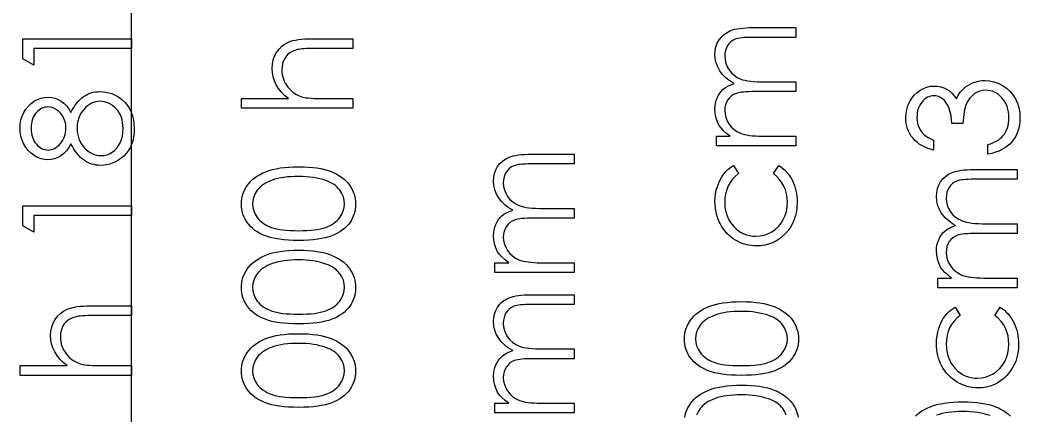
# Model space of a CAD drawing. Header units: millimetres. Extents: x -512 to -50, y 143 to 454.
# Drawn here: x -408.57 to -380.95, y 216.04 to 226.96 of the extents above; entities that cross this region are included whole.
import ezdxf

# ---------------------------------------------------------------- set-up
doc = ezdxf.new("R2010")
doc.units = ezdxf.units.MM

msp = doc.modelspace()

# ---------------------------------------------------------------- linework, layer by layer
at = {"color": 7, "linetype": 'Continuous'}
msp.add_line((-405.491, 164.056), (-405.491, 293.248), dxfattribs=at)
at = {"color": 7, "linetype": 'Continuous', "flags": 128}
for points in [[(-389.337, 223.479), (-389.337, 223.748), (-389.337, 223.748), (-388.956, 223.748), (-388.956, 223.748), (-389.055, 223.823), (-389.139, 223.898), (-389.209, 223.975), (-389.265, 224.052), (-389.265, 224.052), (-389.313, 224.161), (-389.348, 224.273), (-389.369, 224.387), (-389.376, 224.504), (-389.376, 224.504), (-389.372, 224.583), (-389.36, 224.66), (-389.34, 224.735), (-389.313, 224.808), (-389.278, 224.877), (-389.239, 224.939), (-389.195, 224.995), (-389.146, 225.044), (-389.088, 225.088), (-389.018, 225.129), (-388.938, 225.167), (-388.846, 225.202), (-388.846, 225.202), (-388.909, 225.238), (-388.968, 225.276), (-389.024, 225.317), (-389.075, 225.36), (-389.122, 225.405), (-389.166, 225.452), (-389.206, 225.501), (-389.241, 225.553), (-389.3, 225.66), (-389.342, 225.771), (-389.367, 225.886), (-389.376, 226.006), (-389.376, 226.006), (-389.369, 226.116), (-389.348, 226.219), (-389.312, 226.316), (-389.262, 226.406), (-389.2, 226.487), (-389.126, 226.558), (-389.04, 226.616), (-388.944, 226.664), (-388.89, 226.684), (-388.83, 226.701), (-388.762, 226.715), (-388.689, 226.727), (-388.61, 226.736), (-388.524, 226.743), (-388.431, 226.747), (-388.333, 226.748), (-388.333, 226.748), (-387.145, 226.748), (-387.145, 226.748), (-387.145, 226.479), (-387.145, 226.479), (-388.334, 226.479), (-388.334, 226.479), (-388.418, 226.478), (-388.495, 226.476), (-388.566, 226.472), (-388.629, 226.466), (-388.686, 226.459), (-388.736, 226.45), (-388.78, 226.44), (-388.816, 226.428), (-388.878, 226.398), (-388.934, 226.359), (-388.983, 226.311), (-389.027, 226.253), (-389.061, 226.189), (-389.087, 226.118), (-389.102, 226.042), (-389.107, 225.959), (-389.107, 225.959), (-389.099, 225.857), (-389.076, 225.761), (-389.039, 225.667), (-388.986, 225.579), (-388.921, 225.499), (-388.846, 225.43), (-388.761, 225.373), (-388.666, 225.327), (-388.612, 225.309), (-388.549, 225.292), (-388.479, 225.279), (-388.399, 225.268), (-388.311, 225.259), (-388.215, 225.253), (-388.111, 225.249), (-387.998, 225.248), (-387.998, 225.248), (-387.145, 225.248), (-387.145, 225.248), (-387.145, 224.979), (-387.145, 224.979), (-388.26, 224.979), (-388.26, 224.979), (-388.354, 224.978), (-388.441, 224.976), (-388.52, 224.972), (-388.591, 224.966), (-388.654, 224.959), (-388.709, 224.951), (-388.756, 224.94), (-388.795, 224.928), (-388.863, 224.899), (-388.923, 224.86), (-388.976, 224.811), (-389.022, 224.753), (-389.059, 224.689), (-389.086, 224.617), (-389.101, 224.54), (-389.107, 224.457), (-389.107, 224.457), (-389.099, 224.36), (-389.077, 224.265), (-389.04, 224.174), (-388.989, 224.086), (-388.926, 224.006), (-388.852, 223.936), (-388.768, 223.878), (-388.674, 223.831), (-388.622, 223.812), (-388.562, 223.795), (-388.496, 223.78), (-388.423, 223.769), (-388.345, 223.759), (-388.259, 223.753), (-388.167, 223.749), (-388.067, 223.748), (-388.067, 223.748), (-387.145, 223.748), (-387.145, 223.748), (-387.145, 223.479), (-387.145, 223.479), (-389.337, 223.479)], [(-408.491, 225.886), (-408.491, 226.44), (-408.491, 226.44), (-405.491, 226.44), (-405.491, 226.44), (-405.491, 226.171), (-405.491, 226.171), (-408.183, 226.171), (-408.183, 226.171), (-408.183, 225.71), (-408.183, 225.71), (-408.491, 225.886)], [(-402.452, 224.517), (-402.453, 224.786), (-402.453, 224.786), (-401.154, 224.786), (-401.154, 224.786), (-401.26, 224.875), (-401.352, 224.969), (-401.43, 225.067), (-401.494, 225.169), (-401.543, 225.275), (-401.578, 225.386), (-401.599, 225.501), (-401.607, 225.621), (-401.607, 225.621), (-401.599, 225.742), (-401.575, 225.856), (-401.537, 225.963), (-401.483, 226.063), (-401.415, 226.153), (-401.337, 226.231), (-401.249, 226.296), (-401.15, 226.348), (-401.094, 226.37), (-401.03, 226.389), (-400.96, 226.404), (-400.882, 226.417), (-400.796, 226.427), (-400.703, 226.434), (-400.603, 226.439), (-400.495, 226.44), (-400.495, 226.44), (-399.376, 226.44), (-399.376, 226.44), (-399.376, 226.171), (-399.376, 226.171), (-400.407, 226.171), (-400.407, 226.171), (-400.497, 226.17), (-400.578, 226.169), (-400.652, 226.167), (-400.718, 226.163), (-400.777, 226.159), (-400.828, 226.154), (-400.871, 226.147), (-400.906, 226.14), (-400.906, 226.14), (-401.007, 226.107), (-401.094, 226.064), (-401.168, 226.01), (-401.229, 225.945), (-401.277, 225.868), (-401.31, 225.781), (-401.331, 225.683), (-401.337, 225.573), (-401.337, 225.573), (-401.335, 225.508), (-401.327, 225.445), (-401.314, 225.383), (-401.295, 225.324), (-401.272, 225.265), (-401.244, 225.21), (-401.209, 225.155), (-401.17, 225.102), (-401.127, 225.052), (-401.082, 225.007), (-401.034, 224.966), (-400.983, 224.929), (-400.93, 224.898), (-400.875, 224.87), (-400.817, 224.847), (-400.757, 224.828), (-400.757, 224.828), (-400.713, 224.818), (-400.661, 224.81), (-400.6, 224.803), (-400.53, 224.797), (-400.453, 224.792), (-400.366, 224.789), (-400.272, 224.787), (-400.168, 224.786), (-400.168, 224.786), (-399.376, 224.786), (-399.376, 224.786), (-399.376, 224.517), (-399.376, 224.517), (-402.453, 224.517)], [(-383.337, 223.633), (-383.337, 223.363), (-383.337, 223.363), (-383.427, 223.387), (-383.512, 223.416), (-383.591, 223.449), (-383.665, 223.487), (-383.733, 223.53), (-383.796, 223.578), (-383.855, 223.631), (-383.907, 223.689), (-383.954, 223.75), (-383.994, 223.814), (-384.028, 223.881), (-384.057, 223.951), (-384.078, 224.023), (-384.094, 224.098), (-384.104, 224.176), (-384.107, 224.256), (-384.107, 224.256), (-384.1, 224.374), (-384.08, 224.487), (-384.046, 224.595), (-383.999, 224.701), (-383.941, 224.798), (-383.873, 224.883), (-383.795, 224.957), (-383.709, 225.02), (-383.616, 225.069), (-383.522, 225.104), (-383.426, 225.125), (-383.327, 225.133), (-383.327, 225.133), (-383.232, 225.127), (-383.143, 225.111), (-383.058, 225.083), (-382.978, 225.045), (-382.903, 224.996), (-382.834, 224.936), (-382.769, 224.865), (-382.71, 224.782), (-382.71, 224.782), (-382.661, 224.877), (-382.602, 224.963), (-382.533, 225.039), (-382.454, 225.107), (-382.454, 225.107), (-382.394, 225.149), (-382.331, 225.186), (-382.268, 225.217), (-382.201, 225.242), (-382.134, 225.261), (-382.065, 225.275), (-381.994, 225.283), (-381.921, 225.286), (-381.921, 225.286), (-381.795, 225.278), (-381.673, 225.252), (-381.552, 225.21), (-381.436, 225.149), (-381.327, 225.075), (-381.231, 224.988), (-381.149, 224.889), (-381.079, 224.777), (-381.024, 224.655), (-380.984, 224.527), (-380.961, 224.391), (-380.953, 224.249), (-380.953, 224.249), (-380.956, 224.152), (-380.967, 224.06), (-380.985, 223.972), (-381.009, 223.887), (-381.04, 223.808), (-381.079, 223.732), (-381.125, 223.66), (-381.177, 223.592), (-381.237, 223.529), (-381.303, 223.472), (-381.376, 223.42), (-381.455, 223.374), (-381.54, 223.334), (-381.633, 223.3), (-381.732, 223.271), (-381.837, 223.248), (-381.837, 223.248), (-381.837, 223.517), (-381.837, 223.517), (-381.768, 223.539), (-381.704, 223.562), (-381.644, 223.589), (-381.59, 223.617), (-381.541, 223.647), (-381.497, 223.68), (-381.457, 223.715), (-381.423, 223.752), (-381.423, 223.752), (-381.385, 223.803), (-381.352, 223.857), (-381.323, 223.915), (-381.301, 223.976), (-381.283, 224.04), (-381.271, 224.108), (-381.263, 224.179), (-381.26, 224.253), (-381.26, 224.253), (-381.263, 224.338), (-381.272, 224.417), (-381.287, 224.493), (-381.308, 224.565), (-381.334, 224.631), (-381.367, 224.695), (-381.406, 224.753), (-381.45, 224.808), (-381.499, 224.857), (-381.549, 224.899), (-381.602, 224.936), (-381.656, 224.965), (-381.713, 224.988), (-381.772, 225.004), (-381.833, 225.014), (-381.895, 225.017), (-381.895, 225.017), (-381.979, 225.011), (-382.06, 224.991), (-382.138, 224.959), (-382.214, 224.913), (-382.283, 224.857), (-382.343, 224.792), (-382.394, 224.717), (-382.436, 224.634), (-382.455, 224.588), (-382.471, 224.535), (-382.485, 224.477), (-382.497, 224.412), (-382.508, 224.342), (-382.517, 224.265), (-382.524, 224.183), (-382.53, 224.094), (-382.53, 224.094), (-382.837, 224.094), (-382.837, 224.094), (-382.842, 224.205), (-382.855, 224.311), (-382.877, 224.412), (-382.908, 224.508), (-382.946, 224.595), (-382.989, 224.669), (-383.037, 224.73), (-383.089, 224.779), (-383.145, 224.816), (-383.203, 224.842), (-383.265, 224.858), (-383.328, 224.863), (-383.328, 224.863), (-383.375, 224.861), (-383.421, 224.853), (-383.465, 224.839), (-383.507, 224.821), (-383.547, 224.797), (-383.586, 224.767), (-383.623, 224.732), (-383.659, 224.692), (-383.692, 224.648), (-383.72, 224.601), (-383.744, 224.551), (-383.764, 224.499), (-383.779, 224.443), (-383.79, 224.385), (-383.796, 224.324), (-383.799, 224.26), (-383.799, 224.26), (-383.792, 224.158), (-383.772, 224.062), (-383.74, 223.975), (-383.694, 223.893), (-383.665, 223.856), (-383.632, 223.82), (-383.595, 223.785), (-383.552, 223.752), (-383.505, 223.719), (-383.454, 223.689), (-383.398, 223.66), (-383.337, 223.633)], [(-407.162, 224.399), (-407.123, 224.472), (-407.083, 224.54), (-407.042, 224.603), (-406.998, 224.66), (-406.954, 224.713), (-406.908, 224.761), (-406.861, 224.803), (-406.813, 224.84), (-406.763, 224.872), (-406.711, 224.901), (-406.657, 224.925), (-406.602, 224.944), (-406.545, 224.96), (-406.487, 224.97), (-406.427, 224.976), (-406.365, 224.979), (-406.365, 224.979), (-406.278, 224.975), (-406.194, 224.964), (-406.113, 224.947), (-406.033, 224.922), (-405.957, 224.89), (-405.884, 224.851), (-405.812, 224.805), (-405.744, 224.752), (-405.744, 224.752), (-405.667, 224.678), (-405.599, 224.598), (-405.543, 224.509), (-405.497, 224.413), (-405.461, 224.31), (-405.435, 224.199), (-405.42, 224.081), (-405.414, 223.955), (-405.414, 223.955), (-405.419, 223.835), (-405.432, 223.721), (-405.455, 223.615), (-405.486, 223.517), (-405.527, 223.425), (-405.577, 223.342), (-405.635, 223.267), (-405.703, 223.198), (-405.777, 223.137), (-405.852, 223.085), (-405.929, 223.041), (-406.007, 223.005), (-406.088, 222.976), (-406.17, 222.957), (-406.254, 222.945), (-406.34, 222.94), (-406.34, 222.94), (-406.403, 222.943), (-406.465, 222.949), (-406.524, 222.96), (-406.583, 222.975), (-406.639, 222.995), (-406.694, 223.019), (-406.748, 223.047), (-406.799, 223.08), (-406.85, 223.118), (-406.899, 223.16), (-406.946, 223.209), (-406.992, 223.263), (-407.037, 223.322), (-407.08, 223.387), (-407.122, 223.457), (-407.162, 223.532), (-407.162, 223.532), (-407.222, 223.429), (-407.288, 223.341), (-407.361, 223.265), (-407.441, 223.204), (-407.526, 223.155), (-407.614, 223.122), (-407.705, 223.101), (-407.798, 223.094), (-407.798, 223.094), (-407.894, 223.101), (-407.988, 223.123), (-408.082, 223.16), (-408.174, 223.21), (-408.261, 223.274), (-408.338, 223.348), (-408.405, 223.434), (-408.463, 223.53), (-408.509, 223.635), (-408.542, 223.744), (-408.561, 223.856), (-408.568, 223.973), (-408.568, 223.973), (-408.561, 224.088), (-408.542, 224.197), (-408.508, 224.302), (-408.462, 224.403), (-408.404, 224.497), (-408.336, 224.579), (-408.26, 224.651), (-408.173, 224.713), (-408.081, 224.762), (-407.986, 224.797), (-407.889, 224.818), (-407.79, 224.825), (-407.79, 224.825), (-407.692, 224.818), (-407.601, 224.798), (-407.515, 224.765), (-407.433, 224.719), (-407.358, 224.658), (-407.287, 224.586), (-407.222, 224.499), (-407.162, 224.399)], [(-408.26, 223.958), (-408.258, 223.895), (-408.252, 223.835), (-408.241, 223.778), (-408.226, 223.723), (-408.207, 223.671), (-408.183, 223.622), (-408.155, 223.576), (-408.123, 223.532), (-408.087, 223.493), (-408.051, 223.458), (-408.012, 223.429), (-407.971, 223.405), (-407.93, 223.387), (-407.886, 223.374), (-407.841, 223.366), (-407.794, 223.363), (-407.794, 223.363), (-407.747, 223.366), (-407.702, 223.375), (-407.658, 223.389), (-407.614, 223.409), (-407.572, 223.434), (-407.531, 223.466), (-407.491, 223.502), (-407.452, 223.545), (-407.416, 223.591), (-407.385, 223.64), (-407.359, 223.69), (-407.337, 223.742), (-407.32, 223.796), (-407.308, 223.852), (-407.301, 223.91), (-407.299, 223.969), (-407.299, 223.969), (-407.303, 224.045), (-407.316, 224.12), (-407.338, 224.192), (-407.369, 224.262), (-407.406, 224.328), (-407.45, 224.386), (-407.501, 224.436), (-407.558, 224.478), (-407.619, 224.512), (-407.679, 224.536), (-407.739, 224.551), (-407.8, 224.556), (-407.8, 224.556), (-407.843, 224.553), (-407.884, 224.546), (-407.925, 224.534), (-407.965, 224.517), (-408.004, 224.496), (-408.042, 224.47), (-408.08, 224.439), (-408.116, 224.402), (-408.15, 224.362), (-408.179, 224.318), (-408.204, 224.268), (-408.224, 224.215), (-408.24, 224.157), (-408.251, 224.095), (-408.258, 224.029), (-408.26, 223.958)], [(-406.991, 223.976), (-406.988, 223.896), (-406.979, 223.82), (-406.964, 223.746), (-406.942, 223.676), (-406.914, 223.61), (-406.88, 223.546), (-406.84, 223.486), (-406.793, 223.429), (-406.743, 223.378), (-406.69, 223.333), (-406.635, 223.295), (-406.579, 223.265), (-406.52, 223.24), (-406.459, 223.223), (-406.396, 223.213), (-406.331, 223.21), (-406.331, 223.21), (-406.251, 223.216), (-406.173, 223.233), (-406.097, 223.262), (-406.024, 223.303), (-405.955, 223.355), (-405.896, 223.416), (-405.844, 223.487), (-405.801, 223.567), (-405.766, 223.655), (-405.742, 223.749), (-405.727, 223.851), (-405.722, 223.958), (-405.722, 223.958), (-405.725, 224.042), (-405.734, 224.122), (-405.749, 224.197), (-405.769, 224.267), (-405.796, 224.333), (-405.83, 224.395), (-405.868, 224.453), (-405.913, 224.506), (-405.962, 224.553), (-406.013, 224.595), (-406.066, 224.63), (-406.12, 224.658), (-406.177, 224.681), (-406.236, 224.697), (-406.296, 224.707), (-406.36, 224.71), (-406.36, 224.71), (-406.421, 224.706), (-406.48, 224.696), (-406.537, 224.679), (-406.593, 224.656), (-406.647, 224.625), (-406.7, 224.589), (-406.751, 224.545), (-406.799, 224.494), (-406.845, 224.439), (-406.884, 224.381), (-406.916, 224.321), (-406.943, 224.257), (-406.964, 224.191), (-406.979, 224.122), (-406.988, 224.05), (-406.991, 223.976)], [(-395.452, 219.979), (-395.453, 220.248), (-395.453, 220.248), (-395.072, 220.248), (-395.072, 220.248), (-395.17, 220.323), (-395.254, 220.398), (-395.324, 220.475), (-395.38, 220.552), (-395.38, 220.552), (-395.429, 220.661), (-395.464, 220.773), (-395.484, 220.887), (-395.491, 221.004), (-395.491, 221.004), (-395.487, 221.083), (-395.476, 221.16), (-395.456, 221.235), (-395.428, 221.308), (-395.394, 221.377), (-395.355, 221.439), (-395.31, 221.495), (-395.261, 221.544), (-395.203, 221.588), (-395.134, 221.629), (-395.054, 221.667), (-394.962, 221.702), (-394.962, 221.702), (-395.025, 221.738), (-395.084, 221.776), (-395.139, 221.817), (-395.19, 221.86), (-395.238, 221.905), (-395.281, 221.952), (-395.321, 222.001), (-395.357, 222.053), (-395.415, 222.16), (-395.458, 222.271), (-395.483, 222.386), (-395.491, 222.506), (-395.491, 222.506), (-395.484, 222.616), (-395.463, 222.719), (-395.427, 222.816), (-395.378, 222.906), (-395.315, 222.987), (-395.241, 223.058), (-395.156, 223.116), (-395.06, 223.164), (-395.006, 223.184), (-394.945, 223.201), (-394.878, 223.215), (-394.804, 223.227), (-394.725, 223.236), (-394.639, 223.243), (-394.546, 223.247), (-394.448, 223.248), (-394.448, 223.248), (-393.26, 223.248), (-393.26, 223.248), (-393.26, 222.979), (-393.26, 222.979), (-394.449, 222.979), (-394.449, 222.979), (-394.533, 222.978), (-394.611, 222.976), (-394.681, 222.972), (-394.745, 222.966), (-394.802, 222.959), (-394.852, 222.95), (-394.895, 222.94), (-394.931, 222.928), (-394.994, 222.898), (-395.049, 222.859), (-395.099, 222.811), (-395.142, 222.753), (-395.177, 222.689), (-395.202, 222.618), (-395.217, 222.542), (-395.222, 222.459), (-395.222, 222.459), (-395.214, 222.357), (-395.192, 222.261), (-395.154, 222.167), (-395.102, 222.079), (-395.037, 221.999), (-394.962, 221.93), (-394.876, 221.873), (-394.781, 221.827), (-394.727, 221.809), (-394.665, 221.792), (-394.594, 221.779), (-394.514, 221.768), (-394.427, 221.759), (-394.331, 221.753), (-394.226, 221.749), (-394.113, 221.748), (-394.113, 221.748), (-393.26, 221.748), (-393.26, 221.748), (-393.26, 221.479), (-393.26, 221.479), (-394.375, 221.479), (-394.375, 221.479), (-394.47, 221.478), (-394.557, 221.476), (-394.635, 221.472), (-394.706, 221.466), (-394.769, 221.459), (-394.824, 221.451), (-394.872, 221.44), (-394.911, 221.428), (-394.978, 221.399), (-395.038, 221.36), (-395.091, 221.311), (-395.137, 221.253), (-395.174, 221.189), (-395.201, 221.117), (-395.217, 221.04), (-395.222, 220.957), (-395.222, 220.957), (-395.215, 220.86), (-395.192, 220.765), (-395.156, 220.674), (-395.105, 220.586), (-395.041, 220.506), (-394.967, 220.436), (-394.884, 220.378), (-394.79, 220.331), (-394.737, 220.312), (-394.677, 220.295), (-394.611, 220.28), (-394.539, 220.269), (-394.46, 220.259), (-394.374, 220.253), (-394.282, 220.249), (-394.183, 220.248), (-394.183, 220.248), (-393.26, 220.248), (-393.26, 220.248), (-393.26, 219.979), (-393.26, 219.979), (-395.453, 219.979)], [(-400.874, 220.863), (-401.019, 220.865), (-401.155, 220.871), (-401.283, 220.881), (-401.402, 220.895), (-401.512, 220.913), (-401.614, 220.935), (-401.708, 220.961), (-401.793, 220.99), (-401.872, 221.023), (-401.946, 221.06), (-402.015, 221.1), (-402.079, 221.143), (-402.138, 221.19), (-402.192, 221.239), (-402.241, 221.292), (-402.286, 221.348), (-402.325, 221.407), (-402.359, 221.468), (-402.387, 221.53), (-402.411, 221.594), (-402.429, 221.66), (-402.442, 221.727), (-402.45, 221.795), (-402.453, 221.866), (-402.453, 221.866), (-402.45, 221.938), (-402.442, 222.008), (-402.429, 222.076), (-402.411, 222.143), (-402.387, 222.208), (-402.358, 222.271), (-402.324, 222.333), (-402.284, 222.392), (-402.24, 222.449), (-402.189, 222.504), (-402.135, 222.555), (-402.074, 222.603), (-402.009, 222.648), (-401.937, 222.69), (-401.861, 222.729), (-401.78, 222.765), (-401.692, 222.797), (-401.596, 222.825), (-401.494, 222.848), (-401.385, 222.868), (-401.268, 222.883), (-401.144, 222.893), (-401.013, 222.899), (-400.875, 222.902), (-400.875, 222.902), (-400.737, 222.899), (-400.606, 222.893), (-400.483, 222.883), (-400.367, 222.868), (-400.258, 222.849), (-400.156, 222.826), (-400.061, 222.798), (-399.974, 222.767), (-399.893, 222.731), (-399.817, 222.693), (-399.747, 222.651), (-399.68, 222.606), (-399.62, 222.558), (-399.565, 222.506), (-399.515, 222.452), (-399.47, 222.394), (-399.429, 222.334), (-399.395, 222.272), (-399.366, 222.208), (-399.342, 222.143), (-399.323, 222.077), (-399.31, 222.008), (-399.301, 221.938), (-399.299, 221.866), (-399.299, 221.866), (-399.301, 221.795), (-399.309, 221.727), (-399.322, 221.66), (-399.34, 221.595), (-399.363, 221.531), (-399.392, 221.469), (-399.426, 221.409), (-399.464, 221.351), (-399.508, 221.295), (-399.557, 221.242), (-399.611, 221.193), (-399.67, 221.146), (-399.735, 221.103), (-399.804, 221.063), (-399.878, 221.026), (-399.958, 220.992), (-400.043, 220.962), (-400.138, 220.936), (-400.24, 220.914), (-400.351, 220.896), (-400.47, 220.881), (-400.596, 220.871), (-400.732, 220.865), (-400.875, 220.863)], [(-388.862, 222.94), (-388.722, 222.715), (-388.722, 222.715), (-388.812, 222.639), (-388.89, 222.555), (-388.956, 222.466), (-389.01, 222.369), (-389.052, 222.266), (-389.083, 222.156), (-389.101, 222.04), (-389.107, 221.917), (-389.107, 221.917), (-389.102, 221.818), (-389.091, 221.723), (-389.071, 221.633), (-389.044, 221.547), (-389.009, 221.466), (-388.965, 221.388), (-388.915, 221.315), (-388.856, 221.246), (-388.792, 221.183), (-388.724, 221.129), (-388.653, 221.083), (-388.578, 221.045), (-388.501, 221.016), (-388.42, 220.996), (-388.335, 220.983), (-388.247, 220.979), (-388.247, 220.979), (-388.132, 220.987), (-388.021, 221.009), (-387.913, 221.048), (-387.808, 221.101), (-387.712, 221.169), (-387.626, 221.247), (-387.552, 221.337), (-387.489, 221.439), (-387.439, 221.549), (-387.404, 221.666), (-387.383, 221.789), (-387.376, 221.919), (-387.376, 221.919), (-387.382, 222.038), (-387.4, 222.151), (-387.43, 222.259), (-387.472, 222.362), (-387.526, 222.458), (-387.592, 222.549), (-387.67, 222.635), (-387.76, 222.715), (-387.76, 222.715), (-387.613, 222.94), (-387.613, 222.94), (-387.554, 222.899), (-387.499, 222.855), (-387.447, 222.807), (-387.399, 222.756), (-387.354, 222.702), (-387.313, 222.643), (-387.274, 222.582), (-387.239, 222.518), (-387.208, 222.451), (-387.181, 222.381), (-387.158, 222.309), (-387.14, 222.235), (-387.125, 222.158), (-387.115, 222.079), (-387.108, 221.998), (-387.107, 221.914), (-387.107, 221.914), (-387.111, 221.787), (-387.127, 221.666), (-387.152, 221.55), (-387.188, 221.439), (-387.234, 221.334), (-387.29, 221.234), (-387.356, 221.14), (-387.432, 221.052), (-387.516, 220.972), (-387.604, 220.902), (-387.696, 220.844), (-387.792, 220.795), (-387.894, 220.758), (-387.999, 220.731), (-388.109, 220.715), (-388.223, 220.71), (-388.223, 220.71), (-388.301, 220.712), (-388.377, 220.72), (-388.452, 220.732), (-388.525, 220.75), (-388.598, 220.772), (-388.668, 220.8), (-388.738, 220.832), (-388.805, 220.869), (-388.871, 220.911), (-388.932, 220.957), (-388.991, 221.006), (-389.045, 221.06), (-389.095, 221.116), (-389.142, 221.177), (-389.185, 221.242), (-389.225, 221.31), (-389.26, 221.381), (-389.291, 221.454), (-389.317, 221.529), (-389.338, 221.607), (-389.355, 221.686), (-389.366, 221.767), (-389.373, 221.851), (-389.376, 221.937), (-389.376, 221.937), (-389.372, 222.044), (-389.359, 222.151), (-389.339, 222.255), (-389.309, 222.357), (-389.273, 222.454), (-389.232, 222.544), (-389.186, 222.626), (-389.135, 222.701), (-389.078, 222.768), (-389.013, 222.831), (-388.941, 222.889), (-388.862, 222.94)], [(-400.876, 221.133), (-400.756, 221.134), (-400.643, 221.139), (-400.537, 221.146), (-400.439, 221.155), (-400.349, 221.169), (-400.267, 221.184), (-400.192, 221.203), (-400.125, 221.225), (-400.063, 221.249), (-400.005, 221.276), (-399.951, 221.306), (-399.9, 221.338), (-399.854, 221.374), (-399.811, 221.411), (-399.773, 221.452), (-399.738, 221.496), (-399.68, 221.587), (-399.64, 221.681), (-399.615, 221.777), (-399.607, 221.875), (-399.607, 221.875), (-399.614, 221.975), (-399.638, 222.071), (-399.679, 222.163), (-399.735, 222.253), (-399.769, 222.295), (-399.807, 222.335), (-399.85, 222.372), (-399.896, 222.407), (-399.946, 222.439), (-400.001, 222.469), (-400.059, 222.495), (-400.122, 222.519), (-400.122, 222.519), (-400.202, 222.545), (-400.286, 222.569), (-400.375, 222.588), (-400.467, 222.604), (-400.563, 222.616), (-400.663, 222.625), (-400.768, 222.631), (-400.876, 222.633), (-400.876, 222.633), (-400.984, 222.631), (-401.087, 222.627), (-401.185, 222.618), (-401.278, 222.607), (-401.367, 222.593), (-401.45, 222.576), (-401.528, 222.555), (-401.601, 222.532), (-401.67, 222.505), (-401.733, 222.476), (-401.792, 222.445), (-401.846, 222.411), (-401.895, 222.375), (-401.939, 222.336), (-401.98, 222.295), (-402.015, 222.252), (-402.072, 222.161), (-402.113, 222.069), (-402.137, 221.973), (-402.145, 221.875), (-402.145, 221.875), (-402.137, 221.776), (-402.113, 221.679), (-402.072, 221.586), (-402.015, 221.496), (-401.98, 221.452), (-401.941, 221.412), (-401.899, 221.374), (-401.853, 221.339), (-401.802, 221.307), (-401.749, 221.277), (-401.691, 221.25), (-401.629, 221.225), (-401.562, 221.204), (-401.487, 221.185), (-401.404, 221.169), (-401.313, 221.156), (-401.215, 221.146), (-401.11, 221.139), (-400.997, 221.134), (-400.876, 221.133)], [(-383.222, 219.556), (-383.222, 219.825), (-383.222, 219.825), (-382.841, 219.825), (-382.841, 219.825), (-382.939, 219.899), (-383.024, 219.975), (-383.093, 220.051), (-383.149, 220.129), (-383.149, 220.129), (-383.198, 220.238), (-383.233, 220.35), (-383.253, 220.464), (-383.26, 220.581), (-383.26, 220.581), (-383.256, 220.66), (-383.245, 220.737), (-383.225, 220.812), (-383.197, 220.885), (-383.163, 220.954), (-383.124, 221.016), (-383.08, 221.072), (-383.03, 221.121), (-382.973, 221.164), (-382.903, 221.206), (-382.823, 221.244), (-382.731, 221.279), (-382.731, 221.279), (-382.794, 221.315), (-382.853, 221.353), (-382.908, 221.394), (-382.959, 221.437), (-383.007, 221.482), (-383.051, 221.529), (-383.09, 221.578), (-383.126, 221.63), (-383.185, 221.737), (-383.227, 221.848), (-383.252, 221.963), (-383.26, 222.083), (-383.26, 222.083), (-383.253, 222.193), (-383.232, 222.296), (-383.197, 222.393), (-383.147, 222.483), (-383.084, 222.564), (-383.01, 222.634), (-382.925, 222.693), (-382.829, 222.741), (-382.775, 222.761), (-382.714, 222.777), (-382.647, 222.792), (-382.573, 222.804), (-382.494, 222.813), (-382.408, 222.82), (-382.316, 222.824), (-382.217, 222.825), (-382.217, 222.825), (-381.03, 222.825), (-381.03, 222.825), (-381.03, 222.556), (-381.03, 222.556), (-382.218, 222.556), (-382.218, 222.556), (-382.302, 222.555), (-382.38, 222.553), (-382.45, 222.548), (-382.514, 222.543), (-382.571, 222.536), (-382.621, 222.527), (-382.664, 222.517), (-382.7, 222.505), (-382.763, 222.475), (-382.819, 222.436), (-382.868, 222.387), (-382.911, 222.33), (-382.946, 222.266), (-382.971, 222.195), (-382.986, 222.119), (-382.991, 222.036), (-382.991, 222.036), (-382.983, 221.934), (-382.961, 221.838), (-382.923, 221.744), (-382.871, 221.656), (-382.806, 221.576), (-382.731, 221.507), (-382.646, 221.45), (-382.551, 221.404), (-382.497, 221.386), (-382.434, 221.369), (-382.363, 221.356), (-382.283, 221.345), (-382.196, 221.336), (-382.1, 221.33), (-381.995, 221.326), (-381.882, 221.325), (-381.882, 221.325), (-381.03, 221.325), (-381.03, 221.325), (-381.03, 221.056), (-381.03, 221.056), (-382.144, 221.056), (-382.144, 221.056), (-382.239, 221.055), (-382.326, 221.053), (-382.405, 221.048), (-382.476, 221.043), (-382.539, 221.036), (-382.593, 221.027), (-382.641, 221.017), (-382.68, 221.005), (-382.747, 220.976), (-382.807, 220.937), (-382.86, 220.888), (-382.906, 220.83), (-382.944, 220.765), (-382.97, 220.694), (-382.986, 220.617), (-382.991, 220.534), (-382.991, 220.534), (-382.984, 220.437), (-382.962, 220.342), (-382.925, 220.251), (-382.874, 220.163), (-382.81, 220.083), (-382.736, 220.013), (-382.653, 219.955), (-382.559, 219.908), (-382.506, 219.889), (-382.447, 219.872), (-382.381, 219.857), (-382.308, 219.846), (-382.229, 219.836), (-382.143, 219.83), (-382.051, 219.826), (-381.952, 219.825), (-381.952, 219.825), (-381.03, 219.825), (-381.03, 219.825), (-381.03, 219.556), (-381.03, 219.556), (-383.222, 219.556)], [(-408.491, 221.27), (-408.491, 221.825), (-408.491, 221.825), (-405.491, 221.825), (-405.491, 221.825), (-405.491, 221.556), (-405.491, 221.556), (-408.183, 221.556), (-408.183, 221.556), (-408.183, 221.094), (-408.183, 221.094), (-408.491, 221.27)], [(-400.874, 218.556), (-401.019, 218.558), (-401.155, 218.564), (-401.283, 218.574), (-401.402, 218.588), (-401.512, 218.605), (-401.614, 218.627), (-401.708, 218.653), (-401.793, 218.683), (-401.872, 218.716), (-401.946, 218.752), (-402.015, 218.792), (-402.079, 218.836), (-402.138, 218.882), (-402.192, 218.931), (-402.241, 218.984), (-402.286, 219.041), (-402.325, 219.1), (-402.359, 219.16), (-402.387, 219.222), (-402.411, 219.286), (-402.429, 219.352), (-402.442, 219.419), (-402.45, 219.488), (-402.453, 219.559), (-402.453, 219.559), (-402.45, 219.63), (-402.442, 219.701), (-402.429, 219.768), (-402.411, 219.835), (-402.387, 219.9), (-402.358, 219.963), (-402.324, 220.025), (-402.284, 220.085), (-402.24, 220.142), (-402.189, 220.196), (-402.135, 220.247), (-402.074, 220.295), (-402.009, 220.341), (-401.937, 220.383), (-401.861, 220.421), (-401.78, 220.457), (-401.692, 220.489), (-401.596, 220.517), (-401.494, 220.541), (-401.385, 220.56), (-401.268, 220.575), (-401.144, 220.586), (-401.013, 220.592), (-400.875, 220.594), (-400.875, 220.594), (-400.737, 220.592), (-400.606, 220.586), (-400.483, 220.575), (-400.367, 220.561), (-400.258, 220.541), (-400.156, 220.518), (-400.061, 220.491), (-399.974, 220.459), (-399.893, 220.423), (-399.817, 220.385), (-399.747, 220.344), (-399.68, 220.298), (-399.62, 220.25), (-399.565, 220.199), (-399.515, 220.144), (-399.47, 220.086), (-399.429, 220.026), (-399.395, 219.964), (-399.366, 219.901), (-399.342, 219.836), (-399.323, 219.769), (-399.31, 219.701), (-399.301, 219.63), (-399.299, 219.559), (-399.299, 219.559), (-399.301, 219.488), (-399.309, 219.419), (-399.322, 219.352), (-399.34, 219.287), (-399.363, 219.223), (-399.392, 219.161), (-399.426, 219.101), (-399.464, 219.043), (-399.508, 218.987), (-399.557, 218.934), (-399.611, 218.885), (-399.67, 218.839), (-399.735, 218.795), (-399.804, 218.755), (-399.878, 218.718), (-399.958, 218.684), (-400.043, 218.654), (-400.138, 218.628), (-400.24, 218.606), (-400.351, 218.588), (-400.47, 218.574), (-400.596, 218.564), (-400.732, 218.558), (-400.875, 218.556)], [(-400.876, 218.825), (-400.756, 218.826), (-400.643, 218.831), (-400.537, 218.838), (-400.439, 218.848), (-400.349, 218.861), (-400.267, 218.877), (-400.192, 218.895), (-400.125, 218.917), (-400.063, 218.942), (-400.005, 218.969), (-399.951, 218.998), (-399.9, 219.03), (-399.854, 219.066), (-399.811, 219.104), (-399.773, 219.145), (-399.738, 219.188), (-399.68, 219.279), (-399.64, 219.373), (-399.615, 219.469), (-399.607, 219.568), (-399.607, 219.568), (-399.614, 219.667), (-399.638, 219.763), (-399.679, 219.856), (-399.735, 219.945), (-399.769, 219.988), (-399.807, 220.027), (-399.85, 220.065), (-399.896, 220.1), (-399.946, 220.131), (-400.001, 220.161), (-400.059, 220.187), (-400.122, 220.211), (-400.122, 220.211), (-400.202, 220.238), (-400.286, 220.261), (-400.375, 220.28), (-400.467, 220.297), (-400.563, 220.309), (-400.663, 220.318), (-400.768, 220.323), (-400.876, 220.325), (-400.876, 220.325), (-400.984, 220.323), (-401.087, 220.319), (-401.185, 220.311), (-401.278, 220.3), (-401.367, 220.285), (-401.45, 220.268), (-401.528, 220.247), (-401.601, 220.224), (-401.67, 220.198), (-401.733, 220.169), (-401.792, 220.137), (-401.846, 220.104), (-401.895, 220.068), (-401.939, 220.029), (-401.98, 219.988), (-402.015, 219.945), (-402.072, 219.854), (-402.113, 219.761), (-402.137, 219.666), (-402.145, 219.568), (-402.145, 219.568), (-402.137, 219.469), (-402.113, 219.372), (-402.072, 219.279), (-402.015, 219.188), (-401.98, 219.145), (-401.941, 219.104), (-401.899, 219.067), (-401.853, 219.032), (-401.802, 218.999), (-401.749, 218.969), (-401.691, 218.942), (-401.629, 218.917), (-401.562, 218.896), (-401.487, 218.877), (-401.404, 218.861), (-401.313, 218.848), (-401.215, 218.838), (-401.11, 218.831), (-400.997, 218.826), (-400.876, 218.825)], [(-395.452, 216.094), (-395.453, 216.363), (-395.453, 216.363), (-395.072, 216.363), (-395.072, 216.363), (-395.17, 216.438), (-395.254, 216.514), (-395.324, 216.59), (-395.38, 216.667), (-395.38, 216.667), (-395.429, 216.776), (-395.464, 216.888), (-395.484, 217.002), (-395.491, 217.119), (-395.491, 217.119), (-395.487, 217.199), (-395.476, 217.276), (-395.456, 217.351), (-395.428, 217.423), (-395.394, 217.493), (-395.355, 217.554), (-395.31, 217.61), (-395.261, 217.659), (-395.203, 217.703), (-395.134, 217.744), (-395.054, 217.782), (-394.962, 217.817), (-394.962, 217.817), (-395.025, 217.853), (-395.084, 217.892), (-395.139, 217.933), (-395.19, 217.975), (-395.238, 218.02), (-395.281, 218.067), (-395.321, 218.116), (-395.357, 218.168), (-395.415, 218.275), (-395.458, 218.387), (-395.483, 218.502), (-395.491, 218.621), (-395.491, 218.621), (-395.484, 218.731), (-395.463, 218.835), (-395.427, 218.931), (-395.378, 219.021), (-395.315, 219.103), (-395.241, 219.173), (-395.156, 219.232), (-395.06, 219.279), (-395.006, 219.299), (-394.945, 219.316), (-394.878, 219.33), (-394.804, 219.342), (-394.725, 219.351), (-394.639, 219.358), (-394.546, 219.362), (-394.448, 219.363), (-394.448, 219.363), (-393.26, 219.363), (-393.26, 219.363), (-393.26, 219.094), (-393.26, 219.094), (-394.449, 219.094), (-394.449, 219.094), (-394.533, 219.094), (-394.611, 219.091), (-394.681, 219.087), (-394.745, 219.082), (-394.802, 219.074), (-394.852, 219.065), (-394.895, 219.055), (-394.931, 219.043), (-394.994, 219.013), (-395.049, 218.974), (-395.099, 218.926), (-395.142, 218.869), (-395.177, 218.804), (-395.202, 218.734), (-395.217, 218.657), (-395.222, 218.574), (-395.222, 218.574), (-395.214, 218.473), (-395.192, 218.376), (-395.154, 218.283), (-395.102, 218.195), (-395.037, 218.114), (-394.962, 218.045), (-394.876, 217.988), (-394.781, 217.943), (-394.727, 217.924), (-394.665, 217.908), (-394.594, 217.895), (-394.514, 217.883), (-394.427, 217.875), (-394.331, 217.868), (-394.226, 217.865), (-394.113, 217.863), (-394.113, 217.863), (-393.26, 217.863), (-393.26, 217.863), (-393.26, 217.594), (-393.26, 217.594), (-394.375, 217.594), (-394.375, 217.594), (-394.47, 217.594), (-394.557, 217.591), (-394.635, 217.587), (-394.706, 217.582), (-394.769, 217.574), (-394.824, 217.566), (-394.872, 217.556), (-394.911, 217.544), (-394.978, 217.514), (-395.038, 217.475), (-395.091, 217.426), (-395.137, 217.369), (-395.174, 217.304), (-395.201, 217.232), (-395.217, 217.155), (-395.222, 217.073), (-395.222, 217.073), (-395.215, 216.975), (-395.192, 216.881), (-395.156, 216.789), (-395.105, 216.702), (-395.041, 216.621), (-394.967, 216.551), (-394.884, 216.493), (-394.79, 216.446), (-394.737, 216.427), (-394.677, 216.41), (-394.611, 216.396), (-394.539, 216.384), (-394.46, 216.375), (-394.374, 216.369), (-394.282, 216.365), (-394.183, 216.363), (-394.183, 216.363), (-393.26, 216.363), (-393.26, 216.363), (-393.26, 216.094), (-393.26, 216.094), (-395.453, 216.094)], [(-408.568, 217.133), (-408.568, 217.402), (-408.568, 217.402), (-407.269, 217.402), (-407.269, 217.402), (-407.376, 217.491), (-407.468, 217.585), (-407.546, 217.682), (-407.61, 217.784), (-407.659, 217.89), (-407.694, 218.002), (-407.715, 218.116), (-407.722, 218.236), (-407.722, 218.236), (-407.714, 218.357), (-407.691, 218.472), (-407.652, 218.579), (-407.598, 218.678), (-407.531, 218.768), (-407.453, 218.847), (-407.364, 218.911), (-407.265, 218.964), (-407.209, 218.985), (-407.146, 219.004), (-407.075, 219.02), (-406.997, 219.033), (-406.911, 219.042), (-406.819, 219.05), (-406.718, 219.054), (-406.611, 219.056), (-406.611, 219.056), (-405.491, 219.056), (-405.491, 219.056), (-405.491, 218.786), (-405.491, 218.786), (-406.522, 218.786), (-406.522, 218.786), (-406.612, 218.786), (-406.694, 218.785), (-406.768, 218.782), (-406.834, 218.779), (-406.893, 218.774), (-406.943, 218.769), (-406.986, 218.762), (-407.021, 218.755), (-407.021, 218.755), (-407.122, 218.723), (-407.209, 218.679), (-407.284, 218.625), (-407.345, 218.56), (-407.392, 218.484), (-407.426, 218.396), (-407.446, 218.298), (-407.453, 218.189), (-407.453, 218.189), (-407.45, 218.124), (-407.442, 218.061), (-407.429, 217.999), (-407.411, 217.939), (-407.387, 217.881), (-407.359, 217.825), (-407.325, 217.77), (-407.286, 217.717), (-407.242, 217.667), (-407.197, 217.622), (-407.149, 217.582), (-407.099, 217.545), (-407.046, 217.513), (-406.991, 217.485), (-406.932, 217.462), (-406.872, 217.443), (-406.872, 217.443), (-406.828, 217.434), (-406.776, 217.425), (-406.715, 217.418), (-406.646, 217.412), (-406.568, 217.408), (-406.482, 217.404), (-406.387, 217.402), (-406.284, 217.402), (-406.284, 217.402), (-405.491, 217.402), (-405.491, 217.402), (-405.491, 217.133), (-405.491, 217.133), (-408.568, 217.133)], [(-388.644, 217.133), (-388.788, 217.134), (-388.924, 217.14), (-389.052, 217.151), (-389.171, 217.164), (-389.281, 217.182), (-389.384, 217.204), (-389.477, 217.23), (-389.563, 217.259), (-389.641, 217.292), (-389.715, 217.329), (-389.784, 217.369), (-389.848, 217.413), (-389.907, 217.459), (-389.961, 217.508), (-390.01, 217.561), (-390.055, 217.618), (-390.094, 217.676), (-390.128, 217.737), (-390.156, 217.799), (-390.18, 217.863), (-390.198, 217.929), (-390.212, 217.996), (-390.22, 218.065), (-390.222, 218.136), (-390.222, 218.136), (-390.22, 218.207), (-390.211, 218.277), (-390.198, 218.345), (-390.18, 218.412), (-390.156, 218.477), (-390.127, 218.54), (-390.093, 218.602), (-390.054, 218.661), (-390.009, 218.719), (-389.959, 218.773), (-389.904, 218.824), (-389.843, 218.872), (-389.778, 218.917), (-389.706, 218.96), (-389.631, 218.998), (-389.549, 219.034), (-389.461, 219.066), (-389.366, 219.094), (-389.263, 219.118), (-389.154, 219.137), (-389.037, 219.152), (-388.913, 219.163), (-388.782, 219.169), (-388.644, 219.171), (-388.644, 219.171), (-388.506, 219.169), (-388.375, 219.163), (-388.252, 219.152), (-388.136, 219.137), (-388.027, 219.118), (-387.925, 219.095), (-387.831, 219.068), (-387.744, 219.036), (-387.662, 219), (-387.587, 218.962), (-387.516, 218.92), (-387.45, 218.875), (-387.39, 218.827), (-387.334, 218.776), (-387.284, 218.721), (-387.239, 218.663), (-387.198, 218.603), (-387.164, 218.541), (-387.135, 218.478), (-387.111, 218.413), (-387.092, 218.346), (-387.079, 218.277), (-387.07, 218.207), (-387.068, 218.136), (-387.068, 218.136), (-387.07, 218.065), (-387.078, 217.996), (-387.092, 217.929), (-387.11, 217.864), (-387.132, 217.8), (-387.161, 217.738), (-387.195, 217.678), (-387.233, 217.62), (-387.277, 217.564), (-387.326, 217.511), (-387.38, 217.462), (-387.439, 217.416), (-387.504, 217.372), (-387.573, 217.332), (-387.647, 217.295), (-387.727, 217.261), (-387.813, 217.231), (-387.907, 217.205), (-388.009, 217.183), (-388.12, 217.165), (-388.239, 217.151), (-388.366, 217.14), (-388.501, 217.134), (-388.644, 217.133)], [(-382.746, 219.017), (-382.607, 218.792), (-382.607, 218.792), (-382.697, 218.716), (-382.775, 218.632), (-382.841, 218.542), (-382.895, 218.446), (-382.937, 218.343), (-382.967, 218.233), (-382.985, 218.117), (-382.991, 217.994), (-382.991, 217.994), (-382.987, 217.895), (-382.976, 217.8), (-382.956, 217.71), (-382.929, 217.624), (-382.893, 217.542), (-382.85, 217.465), (-382.799, 217.392), (-382.741, 217.323), (-382.676, 217.26), (-382.608, 217.206), (-382.537, 217.16), (-382.463, 217.122), (-382.385, 217.093), (-382.304, 217.073), (-382.22, 217.06), (-382.132, 217.056), (-382.132, 217.056), (-382.017, 217.064), (-381.905, 217.086), (-381.798, 217.125), (-381.693, 217.178), (-381.596, 217.246), (-381.51, 217.324), (-381.436, 217.414), (-381.374, 217.515), (-381.324, 217.626), (-381.289, 217.743), (-381.268, 217.866), (-381.26, 217.996), (-381.26, 217.996), (-381.266, 218.115), (-381.284, 218.228), (-381.314, 218.336), (-381.357, 218.439), (-381.411, 218.535), (-381.477, 218.626), (-381.555, 218.712), (-381.645, 218.792), (-381.645, 218.792), (-381.497, 219.017), (-381.497, 219.017), (-381.439, 218.976), (-381.384, 218.932), (-381.332, 218.884), (-381.284, 218.833), (-381.239, 218.779), (-381.197, 218.72), (-381.159, 218.659), (-381.124, 218.595), (-381.093, 218.527), (-381.066, 218.458), (-381.043, 218.386), (-381.024, 218.312), (-381.01, 218.235), (-381, 218.156), (-380.993, 218.075), (-380.991, 217.991), (-380.991, 217.991), (-380.996, 217.864), (-381.012, 217.743), (-381.037, 217.627), (-381.072, 217.516), (-381.119, 217.411), (-381.174, 217.311), (-381.241, 217.217), (-381.317, 217.129), (-381.4, 217.048), (-381.488, 216.979), (-381.581, 216.92), (-381.677, 216.872), (-381.778, 216.835), (-381.884, 216.808), (-381.994, 216.792), (-382.108, 216.786), (-382.108, 216.786), (-382.185, 216.789), (-382.262, 216.797), (-382.337, 216.809), (-382.41, 216.827), (-382.482, 216.849), (-382.553, 216.877), (-382.622, 216.909), (-382.69, 216.946), (-382.756, 216.988), (-382.817, 217.034), (-382.875, 217.083), (-382.929, 217.137), (-382.98, 217.193), (-383.027, 217.254), (-383.07, 217.319), (-383.11, 217.387), (-383.145, 217.458), (-383.176, 217.531), (-383.201, 217.606), (-383.223, 217.684), (-383.239, 217.763), (-383.251, 217.844), (-383.258, 217.928), (-383.26, 218.014), (-383.26, 218.014), (-383.256, 218.121), (-383.244, 218.228), (-383.223, 218.332), (-383.194, 218.434), (-383.158, 218.531), (-383.117, 218.621), (-383.071, 218.703), (-383.02, 218.777), (-382.962, 218.845), (-382.898, 218.908), (-382.826, 218.966), (-382.747, 219.017)], [(-388.645, 217.402), (-388.525, 217.403), (-388.412, 217.408), (-388.307, 217.415), (-388.209, 217.425), (-388.119, 217.438), (-388.036, 217.454), (-387.961, 217.472), (-387.894, 217.494), (-387.832, 217.518), (-387.774, 217.545), (-387.72, 217.575), (-387.67, 217.607), (-387.623, 217.643), (-387.581, 217.681), (-387.542, 217.722), (-387.507, 217.765), (-387.45, 217.856), (-387.409, 217.95), (-387.384, 218.046), (-387.376, 218.145), (-387.376, 218.145), (-387.384, 218.244), (-387.408, 218.34), (-387.448, 218.433), (-387.504, 218.522), (-387.539, 218.565), (-387.576, 218.604), (-387.619, 218.642), (-387.665, 218.676), (-387.715, 218.708), (-387.77, 218.738), (-387.828, 218.764), (-387.891, 218.788), (-387.891, 218.788), (-387.971, 218.815), (-388.055, 218.838), (-388.144, 218.857), (-388.236, 218.874), (-388.332, 218.886), (-388.432, 218.895), (-388.537, 218.9), (-388.645, 218.902), (-388.645, 218.902), (-388.753, 218.9), (-388.857, 218.896), (-388.955, 218.887), (-389.048, 218.877), (-389.136, 218.862), (-389.219, 218.845), (-389.297, 218.824), (-389.37, 218.801), (-389.439, 218.774), (-389.502, 218.746), (-389.561, 218.714), (-389.615, 218.681), (-389.664, 218.645), (-389.709, 218.606), (-389.749, 218.565), (-389.784, 218.521), (-389.841, 218.431), (-389.882, 218.338), (-389.906, 218.243), (-389.914, 218.145), (-389.914, 218.145), (-389.906, 218.045), (-389.882, 217.949), (-389.841, 217.856), (-389.784, 217.765), (-389.749, 217.722), (-389.711, 217.681), (-389.668, 217.643), (-389.622, 217.609), (-389.572, 217.576), (-389.518, 217.546), (-389.461, 217.519), (-389.399, 217.494), (-389.331, 217.473), (-389.256, 217.454), (-389.173, 217.438), (-389.083, 217.425), (-388.985, 217.415), (-388.879, 217.408), (-388.766, 217.403), (-388.645, 217.402)], [(-400.874, 216.248), (-401.019, 216.25), (-401.155, 216.256), (-401.283, 216.266), (-401.402, 216.28), (-401.512, 216.297), (-401.614, 216.32), (-401.708, 216.345), (-401.793, 216.375), (-401.872, 216.408), (-401.946, 216.445), (-402.015, 216.485), (-402.079, 216.528), (-402.138, 216.574), (-402.192, 216.624), (-402.241, 216.676), (-402.286, 216.733), (-402.325, 216.792), (-402.359, 216.853), (-402.387, 216.914), (-402.411, 216.979), (-402.429, 217.044), (-402.442, 217.112), (-402.45, 217.18), (-402.453, 217.251), (-402.453, 217.251), (-402.45, 217.323), (-402.442, 217.393), (-402.429, 217.461), (-402.411, 217.527), (-402.387, 217.592), (-402.358, 217.655), (-402.324, 217.717), (-402.284, 217.777), (-402.24, 217.834), (-402.189, 217.889), (-402.135, 217.94), (-402.074, 217.988), (-402.009, 218.033), (-401.937, 218.075), (-401.861, 218.113), (-401.78, 218.149), (-401.692, 218.181), (-401.596, 218.21), (-401.494, 218.233), (-401.385, 218.252), (-401.268, 218.267), (-401.144, 218.278), (-401.013, 218.284), (-400.875, 218.286), (-400.875, 218.286), (-400.737, 218.284), (-400.606, 218.278), (-400.483, 218.267), (-400.367, 218.253), (-400.258, 218.234), (-400.156, 218.21), (-400.061, 218.183), (-399.974, 218.151), (-399.893, 218.116), (-399.817, 218.077), (-399.747, 218.036), (-399.68, 217.991), (-399.62, 217.943), (-399.565, 217.891), (-399.515, 217.836), (-399.47, 217.779), (-399.429, 217.719), (-399.395, 217.657), (-399.366, 217.593), (-399.342, 217.528), (-399.323, 217.461), (-399.31, 217.393), (-399.301, 217.323), (-399.299, 217.251), (-399.299, 217.251), (-399.301, 217.18), (-399.309, 217.112), (-399.322, 217.044), (-399.34, 216.979), (-399.363, 216.916), (-399.392, 216.854), (-399.426, 216.794), (-399.464, 216.735), (-399.508, 216.679), (-399.557, 216.627), (-399.611, 216.577), (-399.67, 216.531), (-399.735, 216.488), (-399.804, 216.448), (-399.878, 216.41), (-399.958, 216.377), (-400.043, 216.347), (-400.138, 216.32), (-400.24, 216.298), (-400.351, 216.28), (-400.47, 216.266), (-400.596, 216.256), (-400.732, 216.25), (-400.875, 216.248)], [(-400.876, 216.517), (-400.756, 216.518), (-400.643, 216.523), (-400.537, 216.53), (-400.439, 216.54), (-400.349, 216.553), (-400.267, 216.569), (-400.192, 216.588), (-400.125, 216.609), (-400.063, 216.634), (-400.005, 216.661), (-399.951, 216.69), (-399.9, 216.723), (-399.854, 216.758), (-399.811, 216.796), (-399.773, 216.837), (-399.738, 216.88), (-399.68, 216.972), (-399.64, 217.065), (-399.615, 217.161), (-399.607, 217.26), (-399.607, 217.26), (-399.614, 217.359), (-399.638, 217.455), (-399.679, 217.548), (-399.735, 217.637), (-399.769, 217.68), (-399.807, 217.72), (-399.85, 217.757), (-399.896, 217.792), (-399.946, 217.824), (-400.001, 217.853), (-400.059, 217.88), (-400.122, 217.904), (-400.122, 217.904), (-400.202, 217.93), (-400.286, 217.954), (-400.375, 217.973), (-400.467, 217.989), (-400.563, 218.001), (-400.663, 218.01), (-400.768, 218.015), (-400.876, 218.017), (-400.876, 218.017), (-400.984, 218.015), (-401.087, 218.011), (-401.185, 218.003), (-401.278, 217.992), (-401.367, 217.978), (-401.45, 217.961), (-401.528, 217.94), (-401.601, 217.916), (-401.67, 217.89), (-401.733, 217.861), (-401.792, 217.83), (-401.846, 217.796), (-401.895, 217.76), (-401.939, 217.721), (-401.98, 217.68), (-402.015, 217.637), (-402.072, 217.546), (-402.113, 217.454), (-402.137, 217.358), (-402.145, 217.26), (-402.145, 217.26), (-402.137, 217.161), (-402.113, 217.064), (-402.072, 216.971), (-402.015, 216.88), (-401.98, 216.837), (-401.941, 216.797), (-401.899, 216.759), (-401.853, 216.724), (-401.802, 216.692), (-401.749, 216.661), (-401.691, 216.634), (-401.629, 216.61), (-401.562, 216.588), (-401.487, 216.57), (-401.404, 216.553), (-401.313, 216.541), (-401.215, 216.53), (-401.11, 216.523), (-400.997, 216.518), (-400.876, 216.517)], [(-390.211, 215.97), (-390.198, 216.038), (-390.18, 216.104), (-390.156, 216.169), (-390.127, 216.232), (-390.093, 216.294), (-390.054, 216.354), (-390.009, 216.411), (-389.959, 216.466), (-389.904, 216.517), (-389.843, 216.565), (-389.778, 216.61), (-389.706, 216.652), (-389.631, 216.69), (-389.549, 216.726), (-389.461, 216.758), (-389.366, 216.786), (-389.263, 216.81), (-389.154, 216.829), (-389.037, 216.844), (-388.913, 216.855), (-388.782, 216.861), (-388.644, 216.863), (-388.644, 216.863), (-388.506, 216.861), (-388.375, 216.855), (-388.252, 216.844), (-388.136, 216.83), (-388.027, 216.811), (-387.925, 216.787), (-387.831, 216.76), (-387.744, 216.728), (-387.662, 216.693), (-387.587, 216.654), (-387.516, 216.613), (-387.45, 216.568), (-387.39, 216.52), (-387.334, 216.468), (-387.284, 216.413), (-387.239, 216.356), (-387.198, 216.295), (-387.164, 216.234), (-387.135, 216.17), (-387.111, 216.105), (-387.092, 216.038), (-387.079, 215.97)], [(-387.408, 216.032), (-387.448, 216.125), (-387.504, 216.214), (-387.539, 216.257), (-387.576, 216.297), (-387.619, 216.334), (-387.665, 216.369), (-387.715, 216.401), (-387.77, 216.43), (-387.828, 216.457), (-387.891, 216.481), (-387.891, 216.481), (-387.971, 216.507), (-388.055, 216.53), (-388.144, 216.55), (-388.236, 216.566), (-388.332, 216.578), (-388.432, 216.587), (-388.537, 216.592), (-388.645, 216.594), (-388.645, 216.594), (-388.753, 216.592), (-388.857, 216.588), (-388.955, 216.58), (-389.048, 216.569), (-389.136, 216.554), (-389.219, 216.538), (-389.297, 216.517), (-389.37, 216.493), (-389.439, 216.467), (-389.502, 216.438), (-389.561, 216.407), (-389.615, 216.373), (-389.664, 216.337), (-389.709, 216.298), (-389.749, 216.257), (-389.784, 216.214), (-389.841, 216.123), (-389.882, 216.03)], [(-383.843, 216.004), (-383.789, 216.055), (-383.728, 216.103), (-383.662, 216.148), (-383.591, 216.19), (-383.515, 216.229), (-383.433, 216.265), (-383.346, 216.297), (-383.25, 216.325), (-383.148, 216.348), (-383.039, 216.368), (-382.922, 216.383), (-382.798, 216.393), (-382.667, 216.399), (-382.528, 216.402), (-382.528, 216.402), (-382.391, 216.399), (-382.26, 216.393), (-382.137, 216.383), (-382.021, 216.368), (-381.912, 216.349), (-381.81, 216.326), (-381.715, 216.298), (-381.628, 216.267), (-381.547, 216.231), (-381.471, 216.193), (-381.4, 216.151), (-381.334, 216.106), (-381.274, 216.058), (-381.219, 216.006)], [(-381.775, 216.019), (-381.856, 216.045), (-381.94, 216.069), (-382.028, 216.088), (-382.12, 216.104), (-382.217, 216.116), (-382.317, 216.125), (-382.421, 216.131), (-382.53, 216.133), (-382.53, 216.133), (-382.638, 216.131), (-382.741, 216.127), (-382.839, 216.118), (-382.932, 216.107), (-383.021, 216.093), (-383.104, 216.076), (-383.182, 216.055), (-383.255, 216.032)]]:
    msp.add_lwpolyline(points, dxfattribs=at)

doc.saveas('drawing.dxf')
